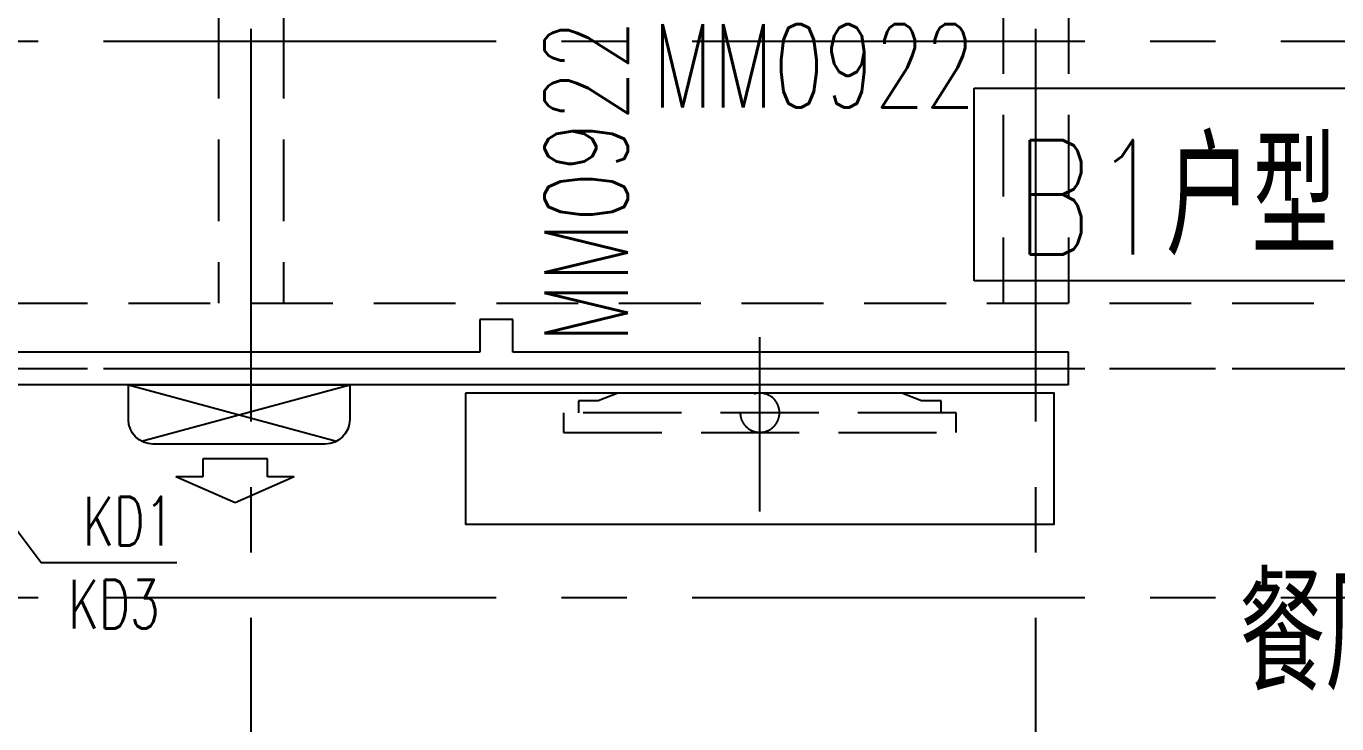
# Model space of a CAD drawing. Header units: millimetres. Extents: x -187744 to 2148, y -49419 to 6550.
# Drawn here: x -31880 to -27873, y -12797 to -10666 of the extents above; entities that cross this region are included whole.
import ezdxf
from ezdxf.enums import TextEntityAlignment as Align

# ---------------------------------------------------------------- set-up
doc = ezdxf.new("R2010")
doc.units = ezdxf.units.MM
doc.header["$LTSCALE"] = 1000
doc.header["$MEASUREMENT"] = 0
for name, pattern in [('B1户型$0$CENTER-1', [10, 6.25, -1.25, 1.25, -1.25]), ('B1户型$0$DASH', [0.35, 0.25, -0.1]), ('DASHED2', [0.375, 0.25, -0.125]), ('M-CENTER', [1.8, 1.2, -0.2, 0.2, -0.2])]:
    doc.linetypes.add(name, pattern=pattern)
for name, color, linetype in [('0w-梁1', 4, 'DASHED2'), ('A-AXIS', 150, 'Continuous'), ('AXIS_TEXT', 50, 'Continuous'), ('B1户型$0$EM-FK', 4, 'Continuous'), ('B1户型$0$FURNITURE', 9, 'B1户型$0$DASH'), ('B1户型$0$WALL', 2, 'Continuous'), ('B1户型$0$厨卫用具', 15, 'Continuous'), ('DIM_LEAD', 1, 'Continuous'), ('DOTE', 138, 'M-CENTER'), ('PUB_TEXT', 7, 'Continuous'), ('WIND-IDEN', 150, 'Continuous')]:
    doc.layers.add(name, color=color, linetype=linetype)
doc.styles.add('_SIMPLEX', font='SIMPLEX', dxfattribs={"width": 0.8, "bigfont": 'hztxt'})
doc.styles.add('_TCH_DIM', font='SIMPLEX', dxfattribs={"bigfont": 'GBCBIG'})
doc.styles.add('_TCH_WINDOW', font='SIMPLEX', dxfattribs={"bigfont": 'GBCBIG'})
doc.styles.add('COMPLEX', font='COMPLEX')

# ---------------------------------------------------------------- blocks, each defined once
blk = doc.blocks.new('QBLOCK2019073115112111')
at = {"layer": 'DOTE'}
for p, q in [((-2492.1, -4386.9), (-2492.1, 4572.4)), ((-92.1, -4386.9), (-92.1, 4572.4)), ((-6542.9, 375.1), (6625.8, 375.1)), ((-6542.9, -624.9), (6625.8, -624.9)), ((-6542.9, -1324.9), (6625.8, -1324.9))]:
    blk.add_line(p, q, dxfattribs=at)
at = {"layer": 'AXIS_TEXT', "style": 'COMPLEX', "width": 1.041667}
for p, p2 in [((-5892.1, 5527.8), (-5692.1, 5527.8)), ((-5892.1, 5527.8), (-5692.1, 5527.8)), ((-5192.1, 5527.8), (-4992.1, 5527.8)), ((-5192.1, 5527.8), (-4992.1, 5527.8)), ((-3492.1, 5527.8), (-3292.1, 5527.8)), ((-3492.1, 5527.8), (-3292.1, 5527.8)), ((-2592.1, 5527.8), (-2392.1, 5527.8)), ((-2592.1, 5527.8), (-2392.1, 5527.8)), ((-192.1, 5527.8), (7.9, 5527.8)), ((-192.1, 5527.8), (7.9, 5527.8)), ((2707.9, 5527.8), (2907.9, 5527.8)), ((2707.9, 5527.8), (2907.9, 5527.8)), ((4507.9, 5527.8), (4707.9, 5527.8)), ((4507.9, 5527.8), (4707.9, 5527.8)), ((5507.9, 5527.8), (5707.9, 5527.8)), ((5507.9, 5527.8), (5707.9, 5527.8)), ((-7660.5, 3713.1), (-7460.5, 3713.1)), ((-7660.5, 3713.1), (-7460.5, 3713.1)), ((7521.1, 3713.1), (7521.6, 3713.1)), ((7521.1, 3713.1), (7521.6, 3713.1)), ((-7660.5, 2463.1), (-7460.5, 2463.1)), ((-7660.5, 2463.1), (-7460.5, 2463.1)), ((7521.1, 2463.1), (7521.6, 2463.1)), ((7521.1, 2463.1), (7521.6, 2463.1)), ((-7660.5, 1413.1), (-7460.5, 1413.1)), ((-7660.5, 1413.1), (-7460.5, 1413.1)), ((7521.1, 1413.1), (7521.6, 1413.1)), ((7521.1, 1413.1), (7521.6, 1413.1)), ((-7660.5, 263.1), (-7460.5, 263.1)), ((-7660.5, 263.1), (-7460.5, 263.1)), ((7521.1, 263.1), (7521.6, 263.1)), ((7521.1, 263.1), (7521.6, 263.1)), ((-7660.5, -736.9), (-7460.5, -736.9)), ((-7660.5, -736.9), (-7460.5, -736.9)), ((7521.1, -736.9), (7521.6, -736.9)), ((7521.1, -736.9), (7521.6, -736.9)), ((-7660.5, -1436.9), (-7460.5, -1436.9)), ((-7660.5, -1436.9), (-7460.5, -1436.9)), ((7521.1, -1436.9), (7521.6, -1436.9)), ((7521.1, -1436.9), (7521.6, -1436.9)), ((-7660.5, -2536.9), (-7460.5, -2536.9)), ((-7660.5, -2536.9), (-7460.5, -2536.9)), ((7521.1, -2536.9), (7521.6, -2536.9)), ((7521.1, -2536.9), (7521.6, -2536.9)), ((-7660.5, -4136.9), (-7460.5, -4136.9)), ((-7660.5, -4136.9), (-7460.5, -4136.9)), ((7521.1, -4136.9), (7521.6, -4136.9)), ((7521.1, -4136.9), (7521.6, -4136.9)), ((-5892.1, -5349.9), (-5891.6, -5349.9)), ((-5892.1, -5349.9), (-5891.6, -5349.9)), ((-5192.1, -5349.9), (-5191.6, -5349.9)), ((-5192.1, -5349.9), (-5191.6, -5349.9)), ((-3492.1, -5351.1), (-3491.6, -5351.1)), ((-3492.1, -5351.1), (-3491.6, -5351.1)), ((-2592.1, -5349.9), (-2591.6, -5349.9)), ((-2592.1, -5349.9), (-2591.6, -5349.9)), ((-192.1, -5349.9), (-191.6, -5349.9)), ((-192.1, -5349.9), (-191.6, -5349.9)), ((2707.9, -5349.9), (2708.4, -5349.9)), ((2707.9, -5349.9), (2708.4, -5349.9)), ((4507.9, -5349.9), (4508.4, -5349.9)), ((4507.9, -5349.9), (4508.4, -5349.9)), ((5507.9, -5349.9), (5508.4, -5349.9)), ((5507.9, -5349.9), (5508.4, -5349.9))]:
    blk.add_attdef('A', text='', height=224, dxfattribs=at).set_placement(p, p2, align=Align.FIT)
blk = doc.blocks.new('B1户型$0$空调室内挂机')
at = {"layer": 'B1户型$0$厨卫用具', "ltscale": 0.6}
for p, q in [((-171.9, -298.4), (0, 338.3)), ((0, 338.3), (-105.6, 338.3)), ((0, -338.3), (0, 338.3)), ((0, -338.3), (-171.9, 298.4)), ((-180.6, 263.3), (-180.6, -263.3)), ((-281.2, 168.7), (-360.4, -12.1)), ((-281.2, 168.7), (-281.2, 86.5)), ((-281.2, 86.5), (-225.8, 86.5)), ((-225.8, 86.5), (-225.8, -110.6)), ((-360.4, -12.1), (-281.2, -192.8)), ((-225.8, -110.6), (-281.2, -110.6)), ((-281.2, -110.6), (-281.2, -192.8)), ((-105.6, -338.3), (0, -338.3))]:
    blk.add_line(p, q, dxfattribs=at)
for centre, start, end in [((-105.6, 263.3), 90, 180), ((-105.6, -263.3), 180, 270)]:
    blk.add_arc(centre, 75, start, end, dxfattribs=at)
blk = doc.blocks.new('B1户型$0$A$C2AB26CA6')
at = {"color": 8, "linetype": 'B1户型$0$CENTER-1'}
blk.add_line((0, 301.9, 0), (0, -142.5, 0), dxfattribs=at)
blk.add_lwpolyline([(500, 100), (500, 50), (-500, 50), (-500, 100)], close=True)
blk.add_lwpolyline([(462, 50), (462, 20), (412, 20), (362, 0), (-362, 0), (-412, 20), (-462, 20), (-462, 50)])
blk.add_circle((0, 50), 50)
blk = doc.blocks.new('liang00000000')
at = {"layer": '0w-梁1', "linetype": 'DASHED2'}
for p, q in [((4070048.2, -1396405.3), (4070048.2, -1397655.3)), ((4070247.9, -1396405.3), (4070247.9, -1397655.3)), ((4072448.2, -1396705.3), (4072448.2, -1397655.3)), ((4072648.2, -1396705.3), (4072648.2, -1397655.3)), ((4069398.2, -1397655.4), (4077148.2, -1397655.3)), ((4069398.2, -1397855.4), (4077148.2, -1397855.4))]:
    blk.add_line(p, q, dxfattribs=at)

msp = doc.modelspace()

# ---------------------------------------------------------------- linework, layer by layer
at = {"layer": 'B1户型$0$FURNITURE', "linetype": 'ByBlock', "elevation": 0}
msp.add_lwpolyline([(-30536.7, -11786.5), (-30536.7, -12186.5), (-28736.7, -12186.5), (-28736.7, -11786.5)], close=True, dxfattribs=at)
at = {"layer": 'B1户型$0$WALL'}
for p, q in [((-30392.5, -11561.5), (-30492.5, -11561.5)), ((-30492.5, -11561.5), (-30492.5, -11661.5)), ((-30392.5, -11661.5), (-30392.5, -11561.5)), ((-30492.5, -11661.5), (-32092.5, -11661.5)), ((-28692.5, -11661.5), (-30392.5, -11661.5)), ((-28692.5, -11761.5), (-28692.5, -11661.5)), ((-30392.5, -11761.5), (-31992.5, -11761.5)), ((-28692.5, -11761.5), (-30392.5, -11761.5))]:
    msp.add_line(p, q, dxfattribs=at)
at = {"layer": 'DIM_LEAD'}
for p, q in [((-32092.6, -11961.6), (-31833.9, -12304.3)), ((-31833.9, -12304.3), (-31419.2, -12304.3))]:
    msp.add_line(p, q, dxfattribs=at)
at = {"layer": 'PUB_TEXT'}
for p, q in [((-28981.8, -10855.3), (-27820.8, -10855.3)), ((-28981.8, -11443.1), (-28981.8, -10855.3)), ((-27820.8, -11443.1), (-28981.8, -11443.1))]:
    msp.add_line(p, q, dxfattribs=at)

# ---------------------------------------------------------------- block references
at = {"layer": '0w-梁1'}
msp.add_blockref('liang00000000', (-4101340.7, 1386143.9), dxfattribs=at)
at = {"layer": 'A-AXIS'}
msp.add_blockref('QBLOCK2019073115112111', (-28700.4, -11086.6), dxfattribs=at)
at = {"layer": 'B1户型$0$EM-FK', "xscale": -1, "rotation": 270}
msp.add_blockref('B1户型$0$空调室内挂机', (-31229.2, -11761.5), dxfattribs=at)
at = {"layer": 'B1户型$0$FURNITURE', "extrusion": (7.82971e-09, 7.20775e-09, -1), "xscale": 1.199999999999666, "yscale": 1.199999999999666, "zscale": -1.199999999999664, "rotation": 180.0000637123084}
msp.add_blockref('B1户型$0$A$C2AB26CA6', (29636.7, -11786.5, 0), dxfattribs=at)

# ---------------------------------------------------------------- texts
at = {"layer": 'PUB_TEXT'}
for s, height, style, width, p in [('B1户型', 350, '_SIMPLEX', 0.75, (-28856.5, -11363.5)), ('KD1', 148.75, '_TCH_DIM', 0.705882, (-31706.7, -12251.8)), ('餐厅', 350, '_SIMPLEX', 0.75, (-28170.5, -12697.1)), ('KD3', 148.75, '_TCH_DIM', 0.705882, (-31751.7, -12505.5))]:
    msp.add_text(s, height=height, dxfattribs=dict(at, style=style, width=width)).set_placement(p)
at = {"layer": 'WIND-IDEN', "style": '_TCH_WINDOW', "width": 0.705882}
msp.add_text('MM0922', height=255, dxfattribs=at).set_placement((-29965.4, -10914))
msp.add_text('MM0922', height=255, rotation=90, dxfattribs=at).set_placement((-30040, -11634.3))

doc.saveas('drawing.dxf')
